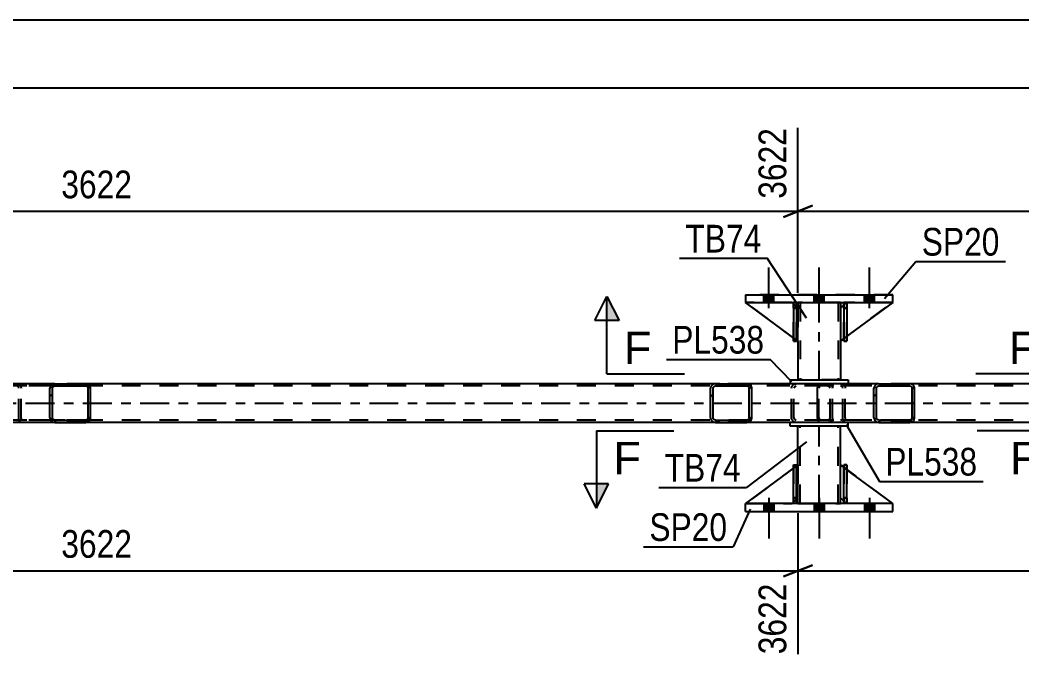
# Model space of a CAD drawing. Header units: millimetres. Extents: x 0 to 841, y 0 to 594.
# Drawn here: x 168.2 to 271.8, y 186 to 252.2 of the extents above; entities that cross this region are included whole.
import ezdxf

# ---------------------------------------------------------------- set-up
doc = ezdxf.new("R2010")
doc.units = ezdxf.units.MM
doc.linetypes.add('DXK_LINE_DOT2', pattern=[3.9198, 1.9599, -1.9599])
doc.linetypes.add('DXK_LINE_DOT3', pattern=[5.9187, 2.979, -0.9799, 0.9799, -0.9799])
doc.styles.add('Arial', font='ARIAL.TTF', dxfattribs={"height": 0.2})
doc.styles.add('Arial Narrow', font='ARIALN.TTF', dxfattribs={"height": 0.2})

# ---------------------------------------------------------------- blocks, each defined once
blk = doc.blocks.new('Part-122573795-2905 - 2759')
at = {"color": 2, "linetype": 'Continuous'}
for p, q in [((247.8, 214.97), (253.8, 214.97)), ((247.8, 214.97), (247.8, 214.57)), ((253.8, 214.97), (253.8, 214.57))]:
    blk.add_line(p, q, dxfattribs=at)
at = {"color": 7, "linetype": 'DXK_LINE_DOT2'}
blk.add_line((253.8, 214.57), (247.8, 214.57), dxfattribs=at)
blk = doc.blocks.new('Part-122573795-2835 - 2759')
at = {"color": 2, "linetype": 'Continuous'}
for p, q in [((247.8, 210.17), (247.8, 210.57)), ((253.8, 210.17), (247.8, 210.17)), ((253.8, 210.17), (253.8, 210.57))]:
    blk.add_line(p, q, dxfattribs=at)
at = {"color": 7, "linetype": 'DXK_LINE_DOT2'}
blk.add_line((253.8, 210.57), (247.8, 210.57), dxfattribs=at)
blk = doc.blocks.new('Part-122573795-2790 - 2759')
at = {"color": 7, "linetype": 'DXK_LINE_DOT2'}
for p, q in [((772.59, 214.33), (103.71, 214.33)), ((175.02, 214.57), (154.96, 214.57)), ((260.15, 214.57), (240.09, 214.57)), ((772.59, 210.81), (103.71, 210.81)), ((175.02, 210.57), (154.96, 210.57)), ((260.15, 210.57), (240.09, 210.57))]:
    blk.add_line(p, q, dxfattribs=at)
at = {"color": 2, "linetype": 'Continuous'}
for p, q in [((240.09, 214.57), (175.02, 214.57)), ((325.23, 214.57), (260.15, 214.57)), ((240.09, 210.57), (175.02, 210.57)), ((325.23, 210.57), (260.15, 210.57))]:
    blk.add_line(p, q, dxfattribs=at)
at = {"color": 7, "linetype": 'DXK_LINE_DOT3'}
blk.add_line((103.71, 212.57), (772.59, 212.57), dxfattribs=at)
blk = doc.blocks.new('Part-122573795-2840 - 2759')
at = {"color": 2, "linetype": 'Continuous'}
for p, q in [((248.6, 206.17), (248.6, 210.17)), ((253, 206.17), (253, 210.17)), ((248.6, 202.17), (248.6, 202.77)), ((253, 202.17), (253, 202.77))]:
    blk.add_line(p, q, dxfattribs=at)
at = {"color": 7, "linetype": 'DXK_LINE_DOT2'}
for p, q in [((253, 210.17), (248.6, 210.17)), ((248.84, 202.17), (248.84, 210.17)), ((252.76, 202.17), (252.76, 210.17)), ((248.6, 202.77), (248.6, 206.17)), ((253, 202.77), (253, 206.17)), ((248.6, 202.17), (253, 202.17))]:
    blk.add_line(p, q, dxfattribs=at)
at = {"color": 7, "linetype": 'DXK_LINE_DOT3'}
blk.add_line((250.8, 202.17), (250.8, 210.17), dxfattribs=at)
blk = doc.blocks.new('Part-122573795-2850 - 2759')
at = {"color": 2, "linetype": 'Continuous'}
for p, q in [((243.2, 201.37), (243.2, 202.17)), ((258.4, 202.17), (243.2, 202.17)), ((258.4, 201.37), (258.4, 202.17)), ((243.2, 201.37), (258.4, 201.37))]:
    blk.add_line(p, q, dxfattribs=at)
blk = doc.blocks.new('Part-122573795-2854 - 2759')
at = {"color": 2, "linetype": 'Continuous'}
for p, q in [((253.67, 222.97), (253.35, 222.97)), ((253.35, 222.97), (253.35, 218.97)), ((253.67, 222.97), (253.67, 222.97)), ((253.67, 222.97), (253.67, 218.97)), ((253.67, 218.97), (253.35, 218.97))]:
    blk.add_line(p, q, dxfattribs=at)
at = {"color": 7, "linetype": 'DXK_LINE_DOT2'}
for p, q in [((253.35, 222.37), (253.35, 222.97)), ((253.67, 222.37), (253.67, 222.97)), ((253.67, 222.97), (253.67, 222.97)), ((253.67, 222.37), (253.35, 222.37)), ((253.35, 222.37), (253.35, 218.97)), ((253.67, 218.97), (253.67, 222.37))]:
    blk.add_line(p, q, dxfattribs=at)
blk = doc.blocks.new('Part-122573795-2862 - 2759')
at = {"color": 7, "linetype": 'DXK_LINE_DOT2'}
for p, q in [((248.15, 222.37), (248.15, 222.97)), ((248.15, 222.97), (248.15, 222.97)), ((248.15, 222.97), (248.15, 218.97)), ((248.47, 222.97), (248.15, 222.97)), ((248.47, 222.37), (248.47, 222.97)), ((248.47, 218.97), (248.47, 222.97)), ((248.15, 218.97), (248.15, 222.37)), ((248.15, 222.37), (248.47, 222.37)), ((248.47, 222.37), (248.47, 218.97)), ((248.15, 218.97), (248.47, 218.97))]:
    blk.add_line(p, q, dxfattribs=at)
blk = doc.blocks.new('Part-122573795-2825 - 2759')
at = {"linetype": 'Continuous'}
h = blk.add_hatch(dxfattribs=at)
h.set_pattern_fill('', scale=0.7, style=0, pattern_type=0)
h.set_pattern_definition([(45, (175.4818, 214.2696), (-1.57154, 1.57154), [])])
h.paths.add_polyline_path([(175.52, 214.09), (175.48, 214.27), (175.37, 214.43), (175.21, 214.53), (175.02, 214.57), (171.83, 214.57), (171.64, 214.53), (171.48, 214.43), (171.37, 214.27), (171.33, 214.09), (171.33, 211.05), (171.37, 210.86), (171.48, 210.71), (171.64, 210.6), (171.83, 210.57), (175.02, 210.57), (175.21, 210.6), (175.37, 210.71), (175.48, 210.86), (175.52, 211.05)])
h.paths.add_polyline_path([(175.25, 210.95), (175.2, 210.88), (175.11, 210.82), (175.02, 210.81), (171.83, 210.81), (171.74, 210.82), (171.66, 210.88), (171.6, 210.95), (171.58, 211.05), (171.58, 214.09), (171.6, 214.18), (171.66, 214.26), (171.74, 214.31), (171.83, 214.33), (175.02, 214.33), (175.11, 214.31), (175.2, 214.26), (175.25, 214.18), (175.27, 214.09), (175.27, 211.05)])
at = {"color": 2, "linetype": 'Continuous'}
for p, q in [((165.53, 214.27), (165.58, 214.43)), ((165.58, 214.43), (165.67, 214.53)), ((165.67, 214.53), (165.78, 214.57)), ((171.83, 214.57), (165.78, 214.57)), ((171.83, 214.57), (171.64, 214.53)), ((171.66, 214.26), (171.74, 214.31)), ((171.74, 214.31), (171.83, 214.33)), ((171.83, 214.57), (175.02, 214.57)), ((171.83, 214.33), (175.02, 214.33)), ((175.21, 214.53), (175.02, 214.57)), ((175.02, 214.33), (175.11, 214.31)), ((175.11, 214.31), (175.2, 214.26)), ((165.51, 214.09), (165.53, 214.27)), ((165.51, 211.05), (165.51, 214.09)), ((171.37, 214.27), (171.33, 214.09)), ((171.33, 211.05), (171.33, 214.09)), ((171.58, 214.09), (171.6, 214.18)), ((171.58, 211.05), (171.58, 214.09)), ((171.6, 214.18), (171.66, 214.26)), ((175.2, 214.26), (175.25, 214.18)), ((175.25, 214.18), (175.27, 214.09)), ((175.27, 211.05), (175.27, 214.09)), ((175.52, 214.09), (175.48, 214.27)), ((175.52, 211.05), (175.52, 214.09)), ((165.53, 210.86), (165.51, 211.05)), ((165.58, 210.71), (165.53, 210.86)), ((165.67, 210.6), (165.58, 210.71)), ((165.78, 210.57), (165.67, 210.6)), ((171.83, 210.57), (165.78, 210.57)), ((171.33, 211.05), (171.37, 210.86)), ((171.6, 210.95), (171.58, 211.05)), ((171.66, 210.88), (171.6, 210.95)), ((171.64, 210.6), (171.83, 210.57)), ((171.74, 210.82), (171.66, 210.88)), ((171.83, 210.81), (171.74, 210.82)), ((171.83, 210.81), (175.02, 210.81)), ((171.83, 210.57), (175.02, 210.57)), ((175.11, 210.82), (175.02, 210.81)), ((175.02, 210.57), (175.21, 210.6)), ((175.2, 210.88), (175.11, 210.82)), ((175.25, 210.95), (175.2, 210.88)), ((175.27, 211.05), (175.25, 210.95)), ((175.48, 210.86), (175.52, 211.05))]:
    blk.add_line(p, q, dxfattribs=at)
at = {"color": 7, "linetype": 'DXK_LINE_DOT2'}
for p, q in [((165.72, 214.31), (165.68, 214.26)), ((165.78, 214.33), (165.72, 214.31)), ((175.02, 214.33), (165.78, 214.33)), ((167.05, 214.33), (167.05, 214.57)), ((167.87, 214.57), (168.06, 214.53)), ((167.96, 214.31), (167.87, 214.33)), ((168.04, 214.26), (167.96, 214.31)), ((175.02, 214.57), (171.83, 214.57)), ((165.65, 214.18), (165.64, 214.09)), ((165.64, 211.05), (165.64, 214.09)), ((165.68, 214.26), (165.65, 214.18)), ((168.1, 214.18), (168.04, 214.26)), ((168.12, 214.09), (168.1, 214.18)), ((168.12, 211.05), (168.12, 214.09)), ((168.33, 214.27), (168.37, 214.09)), ((168.37, 211.05), (168.37, 214.09)), ((165.64, 211.05), (165.65, 210.95)), ((165.65, 210.95), (165.68, 210.88)), ((165.68, 210.88), (165.72, 210.82)), ((165.72, 210.82), (165.78, 210.81)), ((175.02, 210.81), (165.78, 210.81)), ((167.05, 210.57), (167.05, 210.81)), ((167.87, 210.81), (167.96, 210.82)), ((168.06, 210.6), (167.87, 210.57)), ((167.96, 210.82), (168.04, 210.88)), ((168.04, 210.88), (168.1, 210.95)), ((168.1, 210.95), (168.12, 211.05)), ((168.37, 211.05), (168.33, 210.86)), ((175.02, 210.57), (171.83, 210.57))]:
    blk.add_line(p, q, dxfattribs=at)
for centre, start, end in [((167.88, 214.07), 23.8494, 68.8059), ((167.88, 211.06), 291.1941, 336.1506)]:
    blk.add_arc(centre, 0.492, start, end, dxfattribs=at)
at = {"color": 2, "linetype": 'Continuous'}
for centre, start, end in [((171.82, 214.07), 111.1941, 156.1506), ((175.03, 214.07), 23.8494, 68.8059), ((171.82, 211.06), 203.8494, 248.8059), ((175.03, 211.06), 291.1941, 336.1506)]:
    blk.add_arc(centre, 0.492, start, end, dxfattribs=at)
blk = doc.blocks.new('Part-122573795-2826 - 2759')
at = {"linetype": 'Continuous'}
h = blk.add_hatch(dxfattribs=at)
h.set_pattern_fill('', scale=0.7, style=0, pattern_type=0)
h.set_pattern_definition([(45, (243.7986, 214.2696), (-1.57154, 1.57154), [])])
h.paths.add_polyline_path([(243.84, 214.09), (243.8, 214.27), (243.69, 214.43), (243.52, 214.53), (243.33, 214.57), (240.09, 214.57), (239.9, 214.53), (239.73, 214.43), (239.62, 214.27), (239.58, 214.09), (239.58, 211.05), (239.62, 210.86), (239.73, 210.71), (239.9, 210.6), (240.09, 210.57), (243.33, 210.57), (243.52, 210.6), (243.69, 210.71), (243.8, 210.86), (243.84, 211.05)])
h.paths.add_polyline_path([(243.56, 210.95), (243.51, 210.88), (243.42, 210.82), (243.33, 210.81), (240.09, 210.81), (239.99, 210.82), (239.91, 210.88), (239.86, 210.95), (239.84, 211.05), (239.84, 214.09), (239.86, 214.18), (239.91, 214.26), (239.99, 214.31), (240.09, 214.33), (243.33, 214.33), (243.42, 214.31), (243.51, 214.26), (243.56, 214.18), (243.58, 214.09), (243.58, 211.05)])
at = {"color": 2, "linetype": 'Continuous'}
for p, q in [((240.09, 214.57), (239.9, 214.53)), ((239.91, 214.26), (239.99, 214.31)), ((239.99, 214.31), (240.09, 214.33)), ((240.09, 214.57), (243.33, 214.57)), ((240.09, 214.33), (243.33, 214.33)), ((250.91, 214.57), (243.33, 214.57)), ((243.52, 214.53), (243.33, 214.57)), ((243.33, 214.33), (243.42, 214.31)), ((243.42, 214.31), (243.51, 214.26)), ((239.62, 214.27), (239.58, 214.09)), ((239.58, 211.05), (239.58, 214.09)), ((239.84, 214.09), (239.86, 214.18)), ((239.84, 211.05), (239.84, 214.09)), ((239.86, 214.18), (239.91, 214.26)), ((243.51, 214.26), (243.56, 214.18)), ((243.56, 214.18), (243.58, 214.09)), ((243.58, 211.05), (243.58, 214.09)), ((243.84, 214.09), (243.8, 214.27)), ((243.84, 211.05), (243.84, 214.09)), ((239.58, 211.05), (239.62, 210.86)), ((239.86, 210.95), (239.84, 211.05)), ((239.91, 210.88), (239.86, 210.95)), ((239.9, 210.6), (240.09, 210.57)), ((239.99, 210.82), (239.91, 210.88)), ((240.09, 210.81), (239.99, 210.82)), ((240.09, 210.81), (243.33, 210.81)), ((240.09, 210.57), (243.33, 210.57)), ((243.42, 210.82), (243.33, 210.81)), ((243.33, 210.57), (243.52, 210.6)), ((250.91, 210.57), (243.33, 210.57)), ((243.51, 210.88), (243.42, 210.82)), ((243.56, 210.95), (243.51, 210.88)), ((243.58, 211.05), (243.56, 210.95)), ((243.8, 210.86), (243.84, 211.05))]:
    blk.add_line(p, q, dxfattribs=at)
at = {"color": 7, "linetype": 'DXK_LINE_DOT2'}
for p, q in [((243.33, 214.57), (240.09, 214.57)), ((251.68, 214.33), (240.09, 214.33)), ((248.25, 214.53), (248.44, 214.57)), ((248.28, 214.27), (248.34, 214.31)), ((248.34, 214.31), (248.44, 214.33)), ((251.68, 214.57), (248.44, 214.57)), ((251.68, 214.57), (251.87, 214.53)), ((251.77, 214.31), (251.68, 214.33)), ((251.86, 214.26), (251.77, 214.31)), ((247.93, 214.09), (247.97, 214.27)), ((247.93, 211.05), (247.93, 214.09)), ((248.2, 214.18), (248.19, 214.09)), ((248.19, 211.05), (248.19, 214.09)), ((248.26, 214.26), (248.2, 214.18)), ((248.26, 214.26), (248.28, 214.27)), ((251.91, 214.18), (251.86, 214.26)), ((251.93, 214.09), (251.91, 214.18)), ((251.93, 211.05), (251.93, 214.09)), ((252.15, 214.27), (252.19, 214.09)), ((252.19, 211.05), (252.19, 214.09)), ((251.68, 210.81), (240.09, 210.81)), ((243.33, 210.57), (240.09, 210.57)), ((247.97, 210.86), (247.93, 211.05)), ((248.19, 211.05), (248.2, 210.95)), ((248.2, 210.95), (248.26, 210.88)), ((248.44, 210.57), (248.25, 210.6)), ((248.26, 210.88), (248.28, 210.86)), ((248.28, 210.86), (248.34, 210.82)), ((248.34, 210.82), (248.44, 210.81)), ((251.68, 210.57), (248.44, 210.57)), ((251.68, 210.81), (251.77, 210.82)), ((251.87, 210.6), (251.68, 210.57)), ((251.77, 210.82), (251.86, 210.88)), ((251.86, 210.88), (251.91, 210.95)), ((251.91, 210.95), (251.93, 211.05)), ((252.19, 211.05), (252.15, 210.86))]:
    blk.add_line(p, q, dxfattribs=at)
at = {"color": 2, "linetype": 'Continuous'}
for centre, start, end in [((240.07, 214.07), 110.7584, 155.6801), ((243.35, 214.07), 24.32, 69.2417), ((240.07, 211.07), 204.32, 249.2417), ((243.35, 211.07), 290.7584, 335.6801)]:
    blk.add_arc(centre, 0.496, start, end, dxfattribs=at)
at = {"color": 7, "linetype": 'DXK_LINE_DOT2'}
for centre, start, end in [((248.42, 214.07), 110.7584, 155.6801), ((251.7, 214.07), 24.32, 69.2417), ((248.42, 211.07), 204.32, 249.2417), ((251.7, 211.07), 290.7584, 335.6801)]:
    blk.add_arc(centre, 0.496, start, end, dxfattribs=at)
blk = doc.blocks.new('Part-122573795-2827 - 2759')
at = {"linetype": 'Continuous'}
h = blk.add_hatch(dxfattribs=at)
h.set_pattern_fill('', scale=0.7, style=0, pattern_type=0)
h.set_pattern_definition([(45, (260.616, 214.2696), (-1.57154, 1.57154), [])])
h.paths.add_polyline_path([(260.65, 214.09), (260.62, 214.27), (260.51, 214.43), (260.34, 214.53), (260.15, 214.57), (256.97, 214.57), (256.77, 214.53), (256.61, 214.43), (256.5, 214.27), (256.46, 214.09), (256.46, 211.05), (256.5, 210.86), (256.61, 210.71), (256.77, 210.6), (256.97, 210.57), (260.15, 210.57), (260.34, 210.6), (260.51, 210.71), (260.62, 210.86), (260.65, 211.05)])
h.paths.add_polyline_path([(260.38, 210.95), (260.33, 210.88), (260.25, 210.82), (260.15, 210.81), (256.97, 210.81), (256.87, 210.82), (256.79, 210.88), (256.74, 210.95), (256.72, 211.05), (256.72, 214.09), (256.74, 214.18), (256.79, 214.26), (256.87, 214.31), (256.97, 214.33), (260.15, 214.33), (260.25, 214.31), (260.33, 214.26), (260.38, 214.18), (260.4, 214.09), (260.4, 211.05)])
at = {"color": 2, "linetype": 'Continuous'}
for p, q in [((250.66, 214.27), (250.72, 214.43)), ((250.72, 214.43), (250.81, 214.53)), ((250.81, 214.53), (250.91, 214.57)), ((256.97, 214.57), (250.91, 214.57)), ((256.97, 214.57), (256.77, 214.53)), ((256.79, 214.26), (256.87, 214.31)), ((256.87, 214.31), (256.97, 214.33)), ((256.97, 214.57), (260.15, 214.57)), ((256.97, 214.33), (260.15, 214.33)), ((260.34, 214.53), (260.15, 214.57)), ((260.15, 214.33), (260.25, 214.31)), ((260.25, 214.31), (260.33, 214.26)), ((250.64, 214.09), (250.66, 214.27)), ((250.64, 211.05), (250.64, 214.09)), ((256.5, 214.27), (256.46, 214.09)), ((256.46, 211.05), (256.46, 214.09)), ((256.72, 214.09), (256.74, 214.18)), ((256.72, 211.05), (256.72, 214.09)), ((256.74, 214.18), (256.79, 214.26)), ((260.33, 214.26), (260.38, 214.18)), ((260.38, 214.18), (260.4, 214.09)), ((260.4, 211.05), (260.4, 214.09)), ((260.65, 214.09), (260.62, 214.27)), ((260.65, 211.05), (260.65, 214.09)), ((250.66, 210.86), (250.64, 211.05)), ((250.72, 210.71), (250.66, 210.86)), ((250.81, 210.6), (250.72, 210.71)), ((250.91, 210.57), (250.81, 210.6)), ((256.97, 210.57), (250.91, 210.57)), ((256.46, 211.05), (256.5, 210.86)), ((256.74, 210.95), (256.72, 211.05)), ((256.79, 210.88), (256.74, 210.95)), ((256.77, 210.6), (256.97, 210.57)), ((256.87, 210.82), (256.79, 210.88)), ((256.97, 210.81), (256.87, 210.82)), ((256.97, 210.81), (260.15, 210.81)), ((256.97, 210.57), (260.15, 210.57)), ((260.25, 210.82), (260.15, 210.81)), ((260.15, 210.57), (260.34, 210.6)), ((260.33, 210.88), (260.25, 210.82)), ((260.38, 210.95), (260.33, 210.88)), ((260.4, 211.05), (260.38, 210.95)), ((260.62, 210.86), (260.65, 211.05))]:
    blk.add_line(p, q, dxfattribs=at)
at = {"color": 7, "linetype": 'DXK_LINE_DOT2'}
for p, q in [((250.86, 214.31), (250.81, 214.26)), ((250.91, 214.33), (250.86, 214.31)), ((260.15, 214.33), (250.91, 214.33)), ((252.19, 214.33), (252.19, 214.57)), ((253, 214.57), (253.19, 214.53)), ((253.1, 214.31), (253, 214.33)), ((253.18, 214.26), (253.1, 214.31)), ((260.15, 214.57), (256.97, 214.57)), ((250.79, 214.18), (250.77, 214.09)), ((250.77, 211.05), (250.77, 214.09)), ((250.81, 214.26), (250.79, 214.18)), ((253.23, 214.18), (253.18, 214.26)), ((253.25, 214.09), (253.23, 214.18)), ((253.25, 211.05), (253.25, 214.09)), ((253.47, 214.27), (253.5, 214.09)), ((253.5, 211.05), (253.5, 214.09)), ((250.77, 211.05), (250.79, 210.95)), ((250.79, 210.95), (250.81, 210.88)), ((250.81, 210.88), (250.86, 210.82)), ((250.86, 210.82), (250.91, 210.81)), ((260.15, 210.81), (250.91, 210.81)), ((252.19, 210.57), (252.19, 210.81)), ((253, 210.81), (253.1, 210.82)), ((253.19, 210.6), (253, 210.57)), ((253.1, 210.82), (253.18, 210.88)), ((253.18, 210.88), (253.23, 210.95)), ((253.23, 210.95), (253.25, 211.05)), ((253.5, 211.05), (253.47, 210.86)), ((260.15, 210.57), (256.97, 210.57))]:
    blk.add_line(p, q, dxfattribs=at)
for centre, start, end in [((253.02, 214.07), 23.8494, 68.8059), ((253.02, 211.06), 291.1941, 336.1506)]:
    blk.add_arc(centre, 0.492, start, end, dxfattribs=at)
at = {"color": 2, "linetype": 'Continuous'}
for centre, start, end in [((256.95, 214.07), 111.1941, 156.1506), ((260.17, 214.07), 23.8494, 68.8059), ((256.95, 211.06), 203.8494, 248.8059), ((260.17, 211.06), 291.1941, 336.1506)]:
    blk.add_arc(centre, 0.492, start, end, dxfattribs=at)
blk = doc.blocks.new('Part-122573795-2829 - 2759')
at = {"color": 7, "linetype": 'DXK_LINE_DOT2'}
for p, q in [((253.67, 206.17), (253.35, 206.17)), ((253.35, 202.77), (253.35, 206.17)), ((253.35, 206.17), (253.35, 202.17)), ((253.67, 206.17), (253.67, 202.77)), ((253.67, 202.17), (253.67, 206.17)), ((253.67, 202.77), (253.35, 202.77)), ((253.35, 202.17), (253.35, 202.77)), ((253.67, 202.17), (253.35, 202.17)), ((253.67, 202.77), (253.67, 202.17)), ((253.67, 202.17), (253.67, 202.17))]:
    blk.add_line(p, q, dxfattribs=at)
blk = doc.blocks.new('Part-122573795-2845 - 2759')
at = {"color": 2, "linetype": 'Continuous'}
for p, q in [((243.2, 223.77), (258.4, 223.77)), ((243.2, 223.77), (243.2, 222.97)), ((258.4, 222.97), (258.4, 223.77)), ((243.2, 222.97), (258.4, 222.97))]:
    blk.add_line(p, q, dxfattribs=at)
at = {"color": 7, "linetype": 'DXK_LINE_DOT2'}
for p, q in [((258.4, 223.77), (243.2, 223.77)), ((243.2, 222.97), (258.4, 222.97))]:
    blk.add_line(p, q, dxfattribs=at)
blk = doc.blocks.new('Part-122573795-2868 - 2759')
at = {"color": 2, "linetype": 'Continuous'}
for p, q in [((248.6, 222.97), (248.6, 222.37)), ((253, 222.97), (253, 222.37)), ((248.6, 218.97), (248.6, 214.97)), ((253, 218.97), (253, 214.97))]:
    blk.add_line(p, q, dxfattribs=at)
at = {"color": 7, "linetype": 'DXK_LINE_DOT2'}
for p, q in [((253, 222.97), (248.6, 222.97)), ((248.84, 222.97), (248.84, 214.97)), ((252.76, 222.97), (252.76, 214.97)), ((248.6, 222.37), (248.6, 218.97)), ((253, 222.37), (253, 218.97)), ((253, 214.97), (248.6, 214.97))]:
    blk.add_line(p, q, dxfattribs=at)
at = {"color": 7, "linetype": 'DXK_LINE_DOT3'}
blk.add_line((250.8, 214.97), (250.8, 222.97), dxfattribs=at)
blk = doc.blocks.new('Bolt-122573795-2878 - 2759')
at = {"linetype": 'Continuous'}
for points in [[(245.08, 222.97), (246.12, 222.97), (246.12, 223.77), (245.08, 223.77)], [(245.08, 222.97), (246.12, 222.97), (246.12, 223.77), (245.08, 223.77)], [(245.08, 222.97), (246.12, 222.97), (246.12, 223.77), (245.08, 223.77)], [(250.28, 222.97), (251.32, 222.97), (251.32, 223.77), (250.28, 223.77)], [(250.28, 222.97), (251.32, 222.97), (251.32, 223.77), (250.28, 223.77)], [(255.48, 222.97), (256.52, 222.97), (256.52, 223.77), (255.48, 223.77)], [(255.48, 222.97), (256.52, 222.97), (256.52, 223.77), (255.48, 223.77)], [(255.48, 222.97), (256.52, 222.97), (256.52, 223.77), (255.48, 223.77)]]:
    blk.add_hatch(color=1, dxfattribs=at).paths.add_polyline_path(points)
at = {"color": 1, "linetype": 'Continuous'}
for p, q in [((245.6, 222.37), (245.6, 226.57)), ((245.6, 222.37), (245.6, 226.57)), ((245.6, 222.37), (245.6, 226.57)), ((250.8, 222.37), (250.8, 226.57)), ((250.8, 222.37), (250.8, 226.57)), ((256, 222.37), (256, 226.57)), ((256, 222.37), (256, 226.57)), ((256, 222.37), (256, 226.57)), ((245.08, 222.97), (245.08, 223.77)), ((245.08, 222.97), (245.08, 223.77)), ((245.08, 222.97), (245.08, 223.77)), ((246.12, 222.97), (246.12, 223.77)), ((246.12, 222.97), (246.12, 223.77)), ((246.12, 222.97), (246.12, 223.77)), ((250.28, 222.97), (250.28, 223.77)), ((250.28, 222.97), (250.28, 223.77)), ((251.32, 222.97), (251.32, 223.77)), ((251.32, 222.97), (251.32, 223.77)), ((255.48, 222.97), (255.48, 223.77)), ((255.48, 222.97), (255.48, 223.77)), ((255.48, 222.97), (255.48, 223.77)), ((256.52, 222.97), (256.52, 223.77)), ((256.52, 222.97), (256.52, 223.77)), ((256.52, 222.97), (256.52, 223.77))]:
    blk.add_line(p, q, dxfattribs=at)
blk = doc.blocks.new('Bolt-122573795-2879 - 2759')
at = {"linetype": 'Continuous'}
for points in [[(246.12, 202.17), (245.08, 202.17), (245.08, 201.37), (246.12, 201.37)], [(246.12, 202.17), (245.08, 202.17), (245.08, 201.37), (246.12, 201.37)], [(246.12, 202.17), (245.08, 202.17), (245.08, 201.37), (246.12, 201.37)], [(251.32, 202.17), (250.28, 202.17), (250.28, 201.37), (251.32, 201.37)], [(251.32, 202.17), (250.28, 202.17), (250.28, 201.37), (251.32, 201.37)], [(256.52, 202.17), (255.48, 202.17), (255.48, 201.37), (256.52, 201.37)], [(256.52, 202.17), (255.48, 202.17), (255.48, 201.37), (256.52, 201.37)], [(256.52, 202.17), (255.48, 202.17), (255.48, 201.37), (256.52, 201.37)]]:
    blk.add_hatch(color=1, dxfattribs=at).paths.add_polyline_path(points)
at = {"color": 1, "linetype": 'Continuous'}
for p, q in [((245.08, 202.17), (245.08, 201.37)), ((245.08, 202.17), (245.08, 201.37)), ((245.08, 202.17), (245.08, 201.37)), ((245.6, 202.77), (245.6, 198.57)), ((245.6, 202.77), (245.6, 198.57)), ((245.6, 202.77), (245.6, 198.57)), ((246.12, 202.17), (246.12, 201.37)), ((246.12, 202.17), (246.12, 201.37)), ((246.12, 202.17), (246.12, 201.37)), ((250.28, 202.17), (250.28, 201.37)), ((250.28, 202.17), (250.28, 201.37)), ((250.8, 202.77), (250.8, 198.57)), ((250.8, 202.77), (250.8, 198.57)), ((251.32, 202.17), (251.32, 201.37)), ((251.32, 202.17), (251.32, 201.37)), ((255.48, 202.17), (255.48, 201.37)), ((255.48, 202.17), (255.48, 201.37)), ((255.48, 202.17), (255.48, 201.37)), ((256, 202.77), (256, 198.57)), ((256, 202.77), (256, 198.57)), ((256, 202.77), (256, 198.57)), ((256.52, 202.17), (256.52, 201.37)), ((256.52, 202.17), (256.52, 201.37)), ((256.52, 202.17), (256.52, 201.37))]:
    blk.add_line(p, q, dxfattribs=at)
blk = doc.blocks.new('Part-122573795-2933 - 2759')
at = {"color": 7, "linetype": 'DXK_LINE_DOT2'}
for p, q in [((253.35, 222.37), (253.35, 222.97)), ((253.35, 222.97), (253.35, 222.97)), ((253.35, 222.97), (253.35, 218.97)), ((253.67, 222.97), (253.35, 222.97)), ((253.67, 222.37), (253.67, 222.97)), ((253.67, 218.97), (253.67, 222.97)), ((253.35, 218.97), (253.35, 222.37)), ((253.35, 222.37), (253.67, 222.37)), ((253.67, 222.37), (253.67, 218.97)), ((253.35, 218.97), (253.67, 218.97))]:
    blk.add_line(p, q, dxfattribs=at)
blk = doc.blocks.new('Part-122573795-2934 - 2759')
at = {"color": 7, "linetype": 'DXK_LINE_DOT2'}
for p, q in [((248.47, 206.07), (248.15, 205.84)), ((248.6, 202.77), (248.6, 206.17)), ((243.2, 202.17), (248, 202.17)), ((248.6, 202.77), (248, 202.17)), ((248.47, 202.64), (248.15, 202.32))]:
    blk.add_line(p, q, dxfattribs=at)
at = {"color": 2, "linetype": 'Continuous'}
for p, q in [((248.6, 206.17), (248.47, 206.07)), ((248.6, 202.77), (248.6, 206.17)), ((248.15, 205.84), (243.2, 202.17)), ((248.15, 202.32), (248, 202.17)), ((248.6, 202.77), (248.47, 202.64)), ((248.6, 202.77), (248.6, 202.77))]:
    blk.add_line(p, q, dxfattribs=at)
blk = doc.blocks.new('Part-122573795-2935 - 2759')
at = {"color": 7, "linetype": 'DXK_LINE_DOT2'}
for p, q in [((248.6, 206.17), (243.2, 202.17)), ((248.6, 202.77), (248.6, 206.17)), ((248.6, 206.17), (248.6, 202.77)), ((243.2, 202.17), (248, 202.17)), ((248, 202.17), (248.6, 202.77)), ((248.6, 202.77), (248, 202.17)), ((248.6, 202.77), (248.6, 202.77))]:
    blk.add_line(p, q, dxfattribs=at)
blk = doc.blocks.new('Part-122573795-2936 - 2759')
at = {"color": 2, "linetype": 'Continuous'}
for p, q in [((248.15, 202.17), (248.15, 206.17)), ((248.15, 206.17), (248.47, 206.17)), ((248.47, 202.17), (248.47, 206.17)), ((248.15, 202.17), (248.15, 202.17)), ((248.47, 202.17), (248.15, 202.17))]:
    blk.add_line(p, q, dxfattribs=at)
at = {"color": 7, "linetype": 'DXK_LINE_DOT2'}
for p, q in [((248.15, 206.17), (248.15, 202.77)), ((248.47, 202.77), (248.47, 206.17)), ((248.15, 202.77), (248.15, 202.17)), ((248.15, 202.77), (248.47, 202.77)), ((248.47, 202.17), (248.47, 202.77)), ((248.47, 202.17), (248.47, 202.17))]:
    blk.add_line(p, q, dxfattribs=at)
blk = doc.blocks.new('Part-122573795-2938 - 2759')
at = {"color": 7, "linetype": 'DXK_LINE_DOT2'}
for p, q in [((248.15, 206.17), (248.47, 206.17)), ((248.15, 202.77), (248.15, 206.17)), ((248.15, 206.17), (248.15, 202.17)), ((248.47, 206.17), (248.47, 202.77)), ((248.47, 202.17), (248.47, 206.07)), ((248.47, 202.77), (248.15, 202.77)), ((248.15, 202.17), (248.15, 202.77)), ((248.47, 202.17), (248.15, 202.17)), ((248.47, 202.77), (248.47, 202.17)), ((248.47, 202.17), (248.47, 202.17))]:
    blk.add_line(p, q, dxfattribs=at)
blk = doc.blocks.new('Part-122573795-2945 - 2759')
at = {"color": 7, "linetype": 'DXK_LINE_DOT2'}
for p, q in [((253.6, 222.97), (253, 222.37)), ((253, 218.97), (258.4, 222.97)), ((258.4, 222.97), (253.6, 222.97)), ((253, 222.37), (253, 218.97))]:
    blk.add_line(p, q, dxfattribs=at)
blk = doc.blocks.new('Part-122573795-2946 - 2759')
at = {"color": 2, "linetype": 'Continuous'}
for p, q in [((253.35, 222.72), (253, 222.37)), ((258.4, 222.97), (253.67, 219.47)), ((253, 222.37), (253, 218.97)), ((253.35, 219.23), (253, 218.97))]:
    blk.add_line(p, q, dxfattribs=at)
at = {"color": 7, "linetype": 'DXK_LINE_DOT2'}
for p, q in [((253.6, 222.97), (253.35, 222.72)), ((258.4, 222.97), (253.6, 222.97)), ((253.67, 219.47), (253.35, 219.23))]:
    blk.add_line(p, q, dxfattribs=at)
blk = doc.blocks.new('Part-122573795-2966 - 2759')
at = {"color": 2, "linetype": 'Continuous'}
for p, q in [((248.47, 222.97), (248.15, 222.97)), ((248.15, 222.97), (248.15, 218.97)), ((248.47, 222.97), (248.47, 222.97)), ((248.47, 222.97), (248.47, 218.97)), ((248.47, 218.97), (248.15, 218.97))]:
    blk.add_line(p, q, dxfattribs=at)
at = {"color": 7, "linetype": 'DXK_LINE_DOT2'}
for p, q in [((248.15, 222.37), (248.15, 222.97)), ((248.47, 222.37), (248.47, 222.97)), ((248.47, 222.97), (248.47, 222.97)), ((248.47, 222.37), (248.15, 222.37)), ((248.15, 222.37), (248.15, 218.97)), ((248.47, 218.97), (248.47, 222.37))]:
    blk.add_line(p, q, dxfattribs=at)
blk = doc.blocks.new('Part-122573795-2967 - 2759')
at = {"color": 7, "linetype": 'DXK_LINE_DOT2'}
for p, q in [((248.6, 218.97), (243.2, 222.97)), ((243.2, 222.97), (248, 222.97)), ((248, 222.97), (248.6, 222.37)), ((248.6, 222.37), (248, 222.97)), ((248.6, 222.37), (248.6, 218.97)), ((248.6, 222.37), (248.6, 222.37)), ((248.6, 222.37), (248.6, 218.97))]:
    blk.add_line(p, q, dxfattribs=at)
blk = doc.blocks.new('Part-122573795-2968 - 2759')
at = {"color": 2, "linetype": 'Continuous'}
for p, q in [((248.15, 219.3), (243.2, 222.97)), ((248.15, 222.81), (248, 222.97)), ((248.6, 222.37), (248.47, 222.49)), ((248.6, 222.37), (248.6, 222.37)), ((248.6, 218.97), (248.6, 222.37)), ((248.47, 219.06), (248.6, 218.97)), ((248.6, 218.97), (248.6, 218.97))]:
    blk.add_line(p, q, dxfattribs=at)
at = {"color": 7, "linetype": 'DXK_LINE_DOT2'}
for p, q in [((248, 222.97), (243.2, 222.97)), ((248, 222.97), (248.6, 222.37)), ((248.47, 222.49), (248.15, 222.81)), ((248.6, 222.37), (248.6, 218.97)), ((248.47, 219.06), (248.15, 219.3))]:
    blk.add_line(p, q, dxfattribs=at)
blk = doc.blocks.new('Part-122573795-2989 - 2759')
at = {"color": 2, "linetype": 'Continuous'}
for p, q in [((253, 202.77), (253, 206.17)), ((253.35, 205.9), (253, 206.17)), ((258.4, 202.17), (253.67, 205.67)), ((253.35, 202.41), (253, 202.77))]:
    blk.add_line(p, q, dxfattribs=at)
at = {"color": 7, "linetype": 'DXK_LINE_DOT2'}
for p, q in [((253.67, 205.67), (253.35, 205.9)), ((253.6, 202.17), (253.35, 202.41)), ((258.4, 202.17), (253.6, 202.17)), ((258.4, 202.17), (258.4, 202.17)), ((258.4, 202.17), (258.4, 202.17))]:
    blk.add_line(p, q, dxfattribs=at)
blk = doc.blocks.new('Part-122573795-2990 - 2759')
at = {"color": 7, "linetype": 'DXK_LINE_DOT2'}
for p, q in [((253, 202.77), (253, 206.17)), ((253, 206.17), (258.4, 202.17)), ((253.6, 202.17), (253, 202.77)), ((258.4, 202.17), (253.6, 202.17))]:
    blk.add_line(p, q, dxfattribs=at)
blk = doc.blocks.new('Part-122573795-2995 - 2759')
at = {"color": 2, "linetype": 'Continuous'}
for p, q in [((253.35, 202.17), (253.35, 206.17)), ((253.35, 206.17), (253.67, 206.17)), ((253.67, 202.17), (253.67, 206.17)), ((253.35, 202.17), (253.35, 202.17)), ((253.67, 202.17), (253.35, 202.17))]:
    blk.add_line(p, q, dxfattribs=at)
at = {"color": 7, "linetype": 'DXK_LINE_DOT2'}
for p, q in [((253.35, 206.17), (253.35, 202.77)), ((253.67, 202.77), (253.67, 206.17)), ((253.35, 202.77), (253.35, 202.17)), ((253.35, 202.77), (253.67, 202.77)), ((253.67, 202.17), (253.67, 202.77)), ((253.67, 202.17), (253.67, 202.17))]:
    blk.add_line(p, q, dxfattribs=at)
blk = doc.blocks.new('StraightDimension-122573795-3056 - 2759')
at = {"color": 7, "linetype": 'Continuous'}
for p, q in [((248.6, 201.17), (248.6, 186.6)), ((247.1, 194.62), (250.1, 195.82)), ((103.71, 195.22), (248.6, 195.22))]:
    blk.add_line(p, q, dxfattribs=at)
at = {"color": 0}
blk.add_wipeout([(180.41, 195.97), (180.41, 200.17), (171.9, 200.17), (171.9, 195.97)], dxfattribs=at)
at = {"color": 3, "style": 'Arial Narrow'}
blk.add_text('3622', height=2.863, dxfattribs=at).set_placement((172.5, 196.57))
at = {"color": 0, "linetype": 'Continuous'}
blk.add_wipeout([(248, 194.52), (243.8, 194.52), (243.8, 186), (248, 186)], dxfattribs=at)
at = {"color": 3, "linetype": 'Continuous', "style": 'Arial Narrow'}
blk.add_text('3622', height=2.863, rotation=90.0002, dxfattribs=at).set_placement((247.4, 186.6))
blk = doc.blocks.new('StraightDimension-122573795-3061 - 2759')
at = {"color": 7, "linetype": 'Continuous'}
for p, q in [((248.6, 201.17), (248.6, 186.6)), ((250.1, 195.82), (247.1, 194.62)), ((248.6, 195.22), (504, 195.22))]:
    blk.add_line(p, q, dxfattribs=at)
blk = doc.blocks.new('StraightDimension-122573795-3120 - 2759')
at = {"color": 7, "linetype": 'Continuous'}
for p, q in [((248.6, 223.97), (248.6, 241.01)), ((250.1, 232.99), (247.1, 231.79)), ((248.6, 232.39), (504, 232.39))]:
    blk.add_line(p, q, dxfattribs=at)
blk = doc.blocks.new('StraightDimension-122573795-3125 - 2759')
at = {"color": 7, "linetype": 'Continuous'}
for p, q in [((248.6, 223.97), (248.6, 241.01)), ((247.1, 231.79), (250.1, 232.99)), ((103.71, 232.39), (248.6, 232.39))]:
    blk.add_line(p, q, dxfattribs=at)
at = {"color": 0}
blk.add_wipeout([(180.41, 233.14), (180.41, 237.34), (171.9, 237.34), (171.9, 233.14)], dxfattribs=at)
at = {"color": 3, "style": 'Arial Narrow'}
blk.add_text('3622', height=2.863, dxfattribs=at).set_placement((172.5, 233.74))
at = {"color": 0, "linetype": 'Continuous'}
blk.add_wipeout([(248, 241.61), (243.8, 241.61), (243.8, 233.09), (248, 233.09)], dxfattribs=at)
at = {"color": 3, "linetype": 'Continuous', "style": 'Arial Narrow'}
blk.add_text('3622', height=2.863, rotation=90.0002, dxfattribs=at).set_placement((247.4, 233.69))
blk = doc.blocks.new('StraightDimension-122573795-3130 - 2759')
at = {"color": 7, "linetype": 'Continuous'}
blk.add_line((103.07, 252.17), (783.45, 252.17), dxfattribs=at)
blk = doc.blocks.new('StraightDimension-122573795-3151 - 2759')
at = {"color": 7, "linetype": 'Continuous'}
blk.add_line((103.71, 245.16), (782.81, 245.16), dxfattribs=at)
blk = doc.blocks.new('Mark-122573795-2841 - 2759')
at = {"color": 30, "linetype": 'Continuous'}
for p, q in [((257.54, 223.37), (260.8, 227.21)), ((260.8, 227.21), (270.04, 227.21))]:
    blk.add_line(p, q, dxfattribs=at)
at = {"color": 0}
blk.add_wipeout([(269.44, 227.81), (269.44, 230.81), (261.4, 230.81), (261.4, 227.81)], dxfattribs=at)
blk.add_wipeout([(269.44, 227.81), (269.44, 230.81), (261.4, 230.81), (261.4, 227.81)], dxfattribs=at)
at = {"color": 3, "style": 'Arial Narrow'}
blk.add_text('SP20', height=2.863, dxfattribs=at).set_placement((261.4, 227.81))
blk = doc.blocks.new('Mark-122573795-2836 - 2759')
at = {"color": 30, "linetype": 'Continuous'}
for p in [(249.49, 208.55), (234.24, 203.84)]:
    blk.add_line(p, (243.3, 203.84), dxfattribs=at)
at = {"color": 0}
blk.add_wipeout([(242.7, 204.44), (242.7, 207.44), (234.84, 207.44), (234.84, 204.44)], dxfattribs=at)
blk.add_wipeout([(242.7, 204.44), (242.7, 207.44), (234.84, 207.44), (234.84, 204.44)], dxfattribs=at)
at = {"color": 3, "style": 'Arial Narrow'}
blk.add_text('TB74', height=2.863, dxfattribs=at).set_placement((234.84, 204.44))
blk = doc.blocks.new('Mark-122573795-2864 - 2759')
at = {"color": 30, "linetype": 'Continuous'}
for p in [(236.38, 227.53), (249.49, 221.35)]:
    blk.add_line(p, (245.44, 227.53), dxfattribs=at)
at = {"color": 0}
blk.add_wipeout([(244.84, 228.13), (244.84, 231.13), (236.98, 231.13), (236.98, 228.13)], dxfattribs=at)
blk.add_wipeout([(244.84, 228.13), (244.84, 231.13), (236.98, 231.13), (236.98, 228.13)], dxfattribs=at)
at = {"color": 3, "style": 'Arial Narrow'}
blk.add_text('TB74', height=2.863, dxfattribs=at).set_placement((236.98, 228.13))
blk = doc.blocks.new('Mark-122573795-2831 - 2759')
at = {"color": 30, "linetype": 'Continuous'}
for p, q in [((253.6, 210.36), (257.03, 204.47)), ((257.03, 204.47), (267.73, 204.47))]:
    blk.add_line(p, q, dxfattribs=at)
at = {"color": 0}
blk.add_wipeout([(267.13, 205.07), (267.13, 208.07), (257.63, 208.07), (257.63, 205.07)], dxfattribs=at)
blk.add_wipeout([(267.13, 205.07), (267.13, 208.07), (257.63, 208.07), (257.63, 205.07)], dxfattribs=at)
at = {"color": 3, "style": 'Arial Narrow'}
blk.add_text('PL538', height=2.863, dxfattribs=at).set_placement((257.63, 205.07))
blk = doc.blocks.new('Mark-122573795-2846 - 2759')
at = {"color": 30, "linetype": 'Continuous'}
for p in [(243.66, 201.61), (232.66, 197.71)]:
    blk.add_line(p, (241.9, 197.71), dxfattribs=at)
at = {"color": 0}
blk.add_wipeout([(241.3, 198.31), (241.3, 201.31), (233.26, 201.31), (233.26, 198.31)], dxfattribs=at)
blk.add_wipeout([(241.3, 198.31), (241.3, 201.31), (233.26, 201.31), (233.26, 198.31)], dxfattribs=at)
at = {"color": 3, "style": 'Arial Narrow'}
blk.add_text('SP20', height=2.863, dxfattribs=at).set_placement((233.26, 198.31))
blk = doc.blocks.new('Mark-122573795-2901 - 2759')
at = {"color": 30, "linetype": 'Continuous'}
for p in [(235.02, 217.08), (247.97, 214.77)]:
    blk.add_line(p, (245.73, 217.08), dxfattribs=at)
at = {"color": 0}
blk.add_wipeout([(245.13, 217.68), (245.13, 220.68), (235.62, 220.68), (235.62, 217.68)], dxfattribs=at)
blk.add_wipeout([(245.13, 217.68), (245.13, 220.68), (235.62, 220.68), (235.62, 217.68)], dxfattribs=at)
at = {"color": 3, "style": 'Arial Narrow'}
blk.add_text('PL538', height=2.863, dxfattribs=at).set_placement((235.62, 217.68))
blk = doc.blocks.new('SectionMark-122573795-3194 - 2759')
at = {"linetype": 'Continuous'}
for points in [[(227.78, 204.21), (229.03, 204.21), (227.78, 201.71)], [(273.87, 204.21), (275.12, 204.21), (275.12, 201.71)]]:
    blk.add_hatch(color=6, dxfattribs=at).paths.add_polyline_path(points)
at = {"color": 6, "linetype": 'Continuous'}
for p, q in [((227.78, 209.71), (235.78, 209.71)), ((227.78, 209.71), (227.78, 201.71)), ((275.12, 209.71), (267.12, 209.71)), ((275.12, 209.71), (275.12, 201.71)), ((227.78, 201.71), (226.53, 204.21)), ((229.03, 204.21), (226.53, 204.21)), ((227.78, 201.71), (229.03, 204.21)), ((273.87, 204.21), (276.37, 204.21)), ((275.12, 201.71), (273.87, 204.21)), ((276.37, 204.21), (275.12, 201.71))]:
    blk.add_line(p, q, dxfattribs=at)
at = {"color": 0, "linetype": 'Continuous'}
for points in [[(232.39, 205.21), (232.39, 208.71), (229.53, 208.71), (229.53, 205.21)], [(273.37, 205.21), (273.37, 208.71), (270.52, 208.71), (270.52, 205.21)]]:
    blk.add_wipeout(points, dxfattribs=at)
at = {"color": 3, "linetype": 'Continuous', "style": 'Arial'}
for p in [(229.53, 205.21), (270.52, 205.21)]:
    blk.add_text('F', height=3.34, dxfattribs=at).set_placement(p)
blk = doc.blocks.new('SectionMark-122573795-3198 - 2759')
at = {"linetype": 'Continuous'}
for points in [[(230.12, 221.09), (228.87, 221.09), (228.87, 223.59)], [(275, 221.09), (273.75, 221.09), (275, 223.59)]]:
    blk.add_hatch(color=6, dxfattribs=at).paths.add_polyline_path(points)
at = {"color": 6, "linetype": 'Continuous'}
for p, q in [((227.62, 221.09), (228.87, 223.59)), ((228.87, 215.59), (228.87, 223.59)), ((228.87, 223.59), (230.12, 221.09)), ((275, 223.59), (273.75, 221.09)), ((275, 215.59), (275, 223.59)), ((275, 223.59), (276.25, 221.09)), ((230.12, 221.09), (227.62, 221.09)), ((273.75, 221.09), (276.25, 221.09)), ((228.87, 215.59), (236.87, 215.59)), ((275, 215.59), (267, 215.59))]:
    blk.add_line(p, q, dxfattribs=at)
at = {"color": 0, "linetype": 'Continuous'}
for points in [[(233.47, 216.59), (233.47, 220.09), (230.62, 220.09), (230.62, 216.59)], [(273.25, 216.59), (273.25, 220.09), (270.4, 220.09), (270.4, 216.59)]]:
    blk.add_wipeout(points, dxfattribs=at)
at = {"color": 3, "linetype": 'Continuous', "style": 'Arial'}
for p in [(230.62, 216.59), (270.4, 216.59)]:
    blk.add_text('F', height=3.34, dxfattribs=at).set_placement(p)

msp = doc.modelspace()

# ---------------------------------------------------------------- block references
for name in ['Bolt-122573795-2878 - 2759', 'Part-122573795-2845 - 2759', 'Part-122573795-2967 - 2759', 'Part-122573795-2968 - 2759', 'Part-122573795-2862 - 2759', 'Part-122573795-2966 - 2759', 'Part-122573795-2868 - 2759', 'Part-122573795-2945 - 2759', 'Part-122573795-2946 - 2759', 'Part-122573795-2854 - 2759', 'Part-122573795-2933 - 2759', 'Part-122573795-2790 - 2759', 'Part-122573795-2825 - 2759', 'Part-122573795-2826 - 2759', 'Part-122573795-2905 - 2759', 'Part-122573795-2827 - 2759', 'Part-122573795-2835 - 2759', 'Part-122573795-2840 - 2759', 'Part-122573795-2934 - 2759', 'Part-122573795-2935 - 2759', 'Part-122573795-2936 - 2759', 'Part-122573795-2938 - 2759', 'Part-122573795-2989 - 2759', 'Part-122573795-2990 - 2759', 'Part-122573795-2829 - 2759', 'Part-122573795-2995 - 2759', 'Part-122573795-2850 - 2759', 'Bolt-122573795-2879 - 2759']:
    msp.add_blockref(name, (0, 0))

# ---------------------------------------------------------------- next in the draw order: block references
for name in ['StraightDimension-122573795-3120 - 2759', 'Mark-122573795-2831 - 2759', 'StraightDimension-122573795-3056 - 2759']:
    msp.add_blockref(name, (0, 0))

# ---------------------------------------------------------------- next in the draw order: block references
for name in ['StraightDimension-122573795-3125 - 2759', 'Mark-122573795-2836 - 2759', 'Mark-122573795-2846 - 2759', 'StraightDimension-122573795-3061 - 2759']:
    msp.add_blockref(name, (0, 0))

# ---------------------------------------------------------------- next in the draw order: block references
for name in ['StraightDimension-122573795-3130 - 2759', 'SectionMark-122573795-3194 - 2759']:
    msp.add_blockref(name, (0, 0))

# ---------------------------------------------------------------- next in the draw order: block references
msp.add_blockref('StraightDimension-122573795-3151 - 2759', (0, 0))

# ---------------------------------------------------------------- next in the draw order: block references
for name in ['Mark-122573795-2864 - 2759', 'Mark-122573795-2841 - 2759', 'Mark-122573795-2901 - 2759']:
    msp.add_blockref(name, (0, 0))

# ---------------------------------------------------------------- next in the draw order: block references
msp.add_blockref('SectionMark-122573795-3198 - 2759', (0, 0))

doc.saveas('drawing.dxf')
